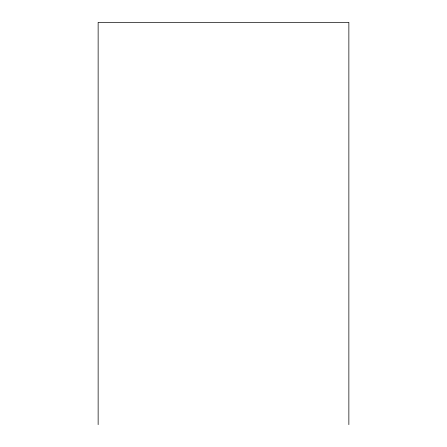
<?xml version="1.0" encoding="UTF-8"?>
<svg xmlns="http://www.w3.org/2000/svg" width="447" height="447" viewBox="0 0 447 447"><rect width="100%" height="100%" fill="white"/><g stroke="black" fill="none" stroke-linecap="round" stroke-linejoin="round"><path stroke-width="0.67" d="M348.861 424.65L348.861 22.35L98.139 22.35L98.139 424.65"/></g></svg>
